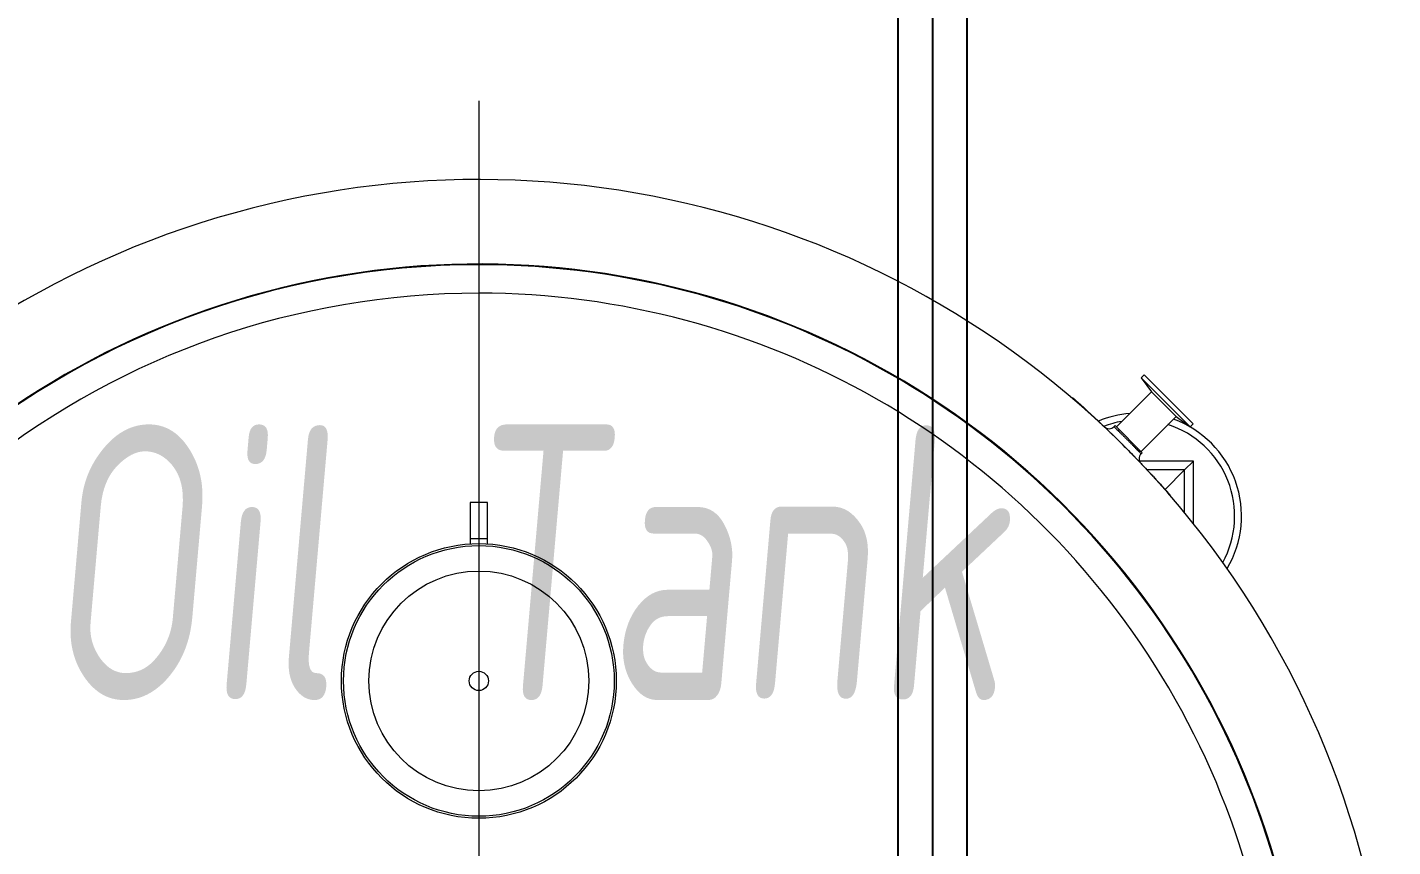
# Model space of a CAD drawing. Extents: x -681219 to -550379, y -242630 to -158199.
# Drawn here: x -641734 to -640741, y -223435 to -222838 of the extents above; entities that cross this region are included whole.
import ezdxf
from ezdxf.lldxf.tags import DXFTag

# ---------------------------------------------------------------- set-up
doc = ezdxf.new("R2010")
doc.units = 0
doc.header["$LTSCALE"] = 1000
doc.layers.get('0').update_dxf_attribs({"linetype": 'CONTINUOUS'})
doc.layers.add('DOTE_给水', color=5, linetype='CONTINUOUS')
doc.layers.add('PIPE-给水', color=3, linetype='CONTINUOUS')
doc.layers.add('famsun', color=7, linetype='CONTINUOUS', lineweight=0)
doc.layers.add('text1', color=7, linetype='CONTINUOUS', lineweight=0)
doc.styles.add('ISOCP', font='isocp.shx', dxfattribs={"bigfont": 'gbcbig.shx'})
tags = doc.linetypes.add('CENTER2', pattern=[28.575, 19.05, -3.175, 3.175, -3.175]).pattern_tags.tags
tags[10:11] = [DXFTag(74, 4), DXFTag(75, 0), DXFTag(340, '0'), DXFTag(46, 0.0), DXFTag(50, 0.0), DXFTag(44, 0.0), DXFTag(45, 0.0)]
tags[8:9] = [DXFTag(74, 4), DXFTag(75, 0), DXFTag(340, '0'), DXFTag(46, 0.0), DXFTag(50, 0.0), DXFTag(44, 0.0), DXFTag(45, 0.0)]
tags[6:7] = [DXFTag(74, 4), DXFTag(75, 0), DXFTag(340, '0'), DXFTag(46, 0.0), DXFTag(50, 0.0), DXFTag(44, 0.0), DXFTag(45, 0.0)]
tags[4:5] = [DXFTag(74, 4), DXFTag(75, 0), DXFTag(340, '0'), DXFTag(46, 0.0), DXFTag(50, 0.0), DXFTag(44, 0.0), DXFTag(45, 0.0)]

# ---------------------------------------------------------------- blocks, each defined once
blk = doc.blocks.new('Oil tank 1000l-V')
at = {"color": 8, "linetype": 'CENTER2'}
blk.add_line((0, 722.38), (0, -741.22), dxfattribs=at)
for p, q in [((484.03, 522.88), (481.91, 520.76)), ((481.91, 520.76), (489.37, 510.47)), ((517.62, 485.05), (481.91, 520.76)), ((519.74, 487.17), (484.03, 522.88)), ((489.37, 510.47), (463.92, 485.02)), ((507.33, 492.51), (489.37, 510.47)), ((432.29, 506.14), (431.85, 505.7)), ((481.88, 467.06), (507.33, 492.51)), ((507.33, 492.51), (517.62, 485.05)), ((517.62, 485.05), (519.74, 487.17)), ((463, 485.94), (462.14, 485.08)), ((482.79, 466.14), (463, 485.94)), ((520, 460), (480.8, 460)), ((481.94, 465.29), (482.79, 466.14)), ((513.6, 453.6), (520, 460)), ((520, 460), (513.6, 453.6)), ((520, 414.52), (520, 460)), ((513.6, 453.6), (486.32, 453.6)), ((499.42, 439.42), (513.6, 453.6)), ((513.6, 422.42), (513.6, 453.6)), ((-6.35, 430), (-6.35, 403.37)), ((6.35, 430), (-6.35, 430)), ((6.35, 403.37), (6.35, 430)), ((502.8, 435.23), (503.01, 435.44)), ((-6.35, 403.37), (-6.35, 399.8)), ((6.35, 403.37), (-6.35, 403.37)), ((6.35, 399.8), (6.35, 403.37))]:
    blk.add_line(p, q)
for radius in [100, 98.5, 80, 7]:
    blk.add_circle((0, 300), radius)
for centre, radius, start, end in [((0, 0), 665, 323.2686, 173.20578), ((0, 0), 603.52, 327.38732, 171.96102), ((0, 0), 603, 90, 171.95407), ((0, 0), 603, 327.46427, 90), ((0, 0), 582.25, 90, 166.03079), ((0, 0), 582.25, 330.881, 90), ((480, 420), 75, 94.87447, 112.81868), ((480, 420), 70, 100.00989, 111.01418), ((480, 420), 75, 329.33456, 70.21193), ((458.61, 488.62), 5, 226.26169, 314.99247), ((480, 420), 70, 331.17563, 72.15466), ((485.48, 461.75), 5, 135.09046, 223.76983)]:
    blk.add_arc(centre, radius, start, end)
for points, knots in [([(432.29, 506.14), (432.39, 506.06), (432.53, 505.93), (433.43, 505.13), (434.64, 504.05), (436.35, 502.5), (438.51, 500.54), (440.97, 498.3), (443.82, 495.68), (447.01, 492.71), (450.39, 489.54), (454.03, 486.09), (457.85, 482.42), (461.74, 478.64), (465.73, 474.71), (469.71, 470.74), (473.22, 467.21), (475.64, 464.72), (477.09, 463.23)], [0, 0, 0, 0, 0.0915164, 0.1386459, 0.1857754, 0.277291, 0.3244161, 0.3715412, 0.4631494, 0.5103229, 0.5574963, 0.6491618, 0.6963696, 0.7435774, 0.8351417, 0.8822978, 0.9294538, 1, 1, 1, 1]), ([(462.14, 485.08), (462.14, 485.08), (462.14, 485.08), (462.24, 484.99), (462.67, 484.59), (463.38, 483.92), (464.33, 483.02), (465.51, 481.88), (466.87, 480.57), (468.38, 479.1), (469.99, 477.52), (471.66, 475.86), (473.33, 474.19), (474.97, 472.53), (476.51, 470.96), (477.93, 469.49), (479.18, 468.2), (480.23, 467.09), (481.05, 466.23), (481.62, 465.63), (481.92, 465.31), (481.91, 465.32), (481.91, 465.32)], [0, 0, 0, 0, 0.000165, 0.053079, 0.107529, 0.160444, 0.214892, 0.267817, 0.322275, 0.375208, 0.429677, 0.482595, 0.537048, 0.58995, 0.644386, 0.697297, 0.751741, 0.804671, 0.859136, 0.912066, 0.966532, 1, 1, 1, 1]), ([(478.13, 462.16), (478.22, 462.08), (479.28, 460.99), (481.21, 458.98), (484.78, 455.25), (488.11, 451.72), (491.13, 448.47), (493.94, 445.44), (496.39, 442.76), (498.45, 440.5), (500.21, 438.55), (501.56, 437.05), (502.42, 436.09), (502.92, 435.52), (502.91, 435.54), (502.9, 435.55)], [0, 0, 0, 0, 0.005731, 0.071602, 0.137473, 0.265469, 0.331377, 0.397285, 0.525457, 0.591462, 0.657466, 0.785638, 0.851648, 0.917658, 1, 1, 1, 1])]:
    blk.add_open_spline(points, degree=3, knots=knots)

msp = doc.modelspace()

# ---------------------------------------------------------------- linework, layer by layer
at = {"layer": 'DOTE_给水', "color": 3}
msp.add_line((-641075.8576, -222478.5339), (-641075.8576, -229877.2229), dxfattribs=at)
at = {"layer": 'PIPE-给水', "color": 3}
for p, q in [((-641100.8576, -222478.5339), (-641100.8576, -229877.2229)), ((-641050.8576, -222478.5339), (-641050.8576, -229877.2229))]:
    msp.add_line(p, q, dxfattribs=at)

# ---------------------------------------------------------------- block references
at = {"layer": 'famsun', "color": 2}
msp.add_blockref('Oil tank 1000l-V', (-641405.8556, -223613.9565), dxfattribs=at)

# ---------------------------------------------------------------- texts
at = {"layer": 'text1', "ltscale": 20, "insert": (-641021.0984, -223127.8596), "char_height": 200, "attachment_point": 3, "style": 'ISOCP'}
msp.add_mtext_dynamic_manual_height_columns('{\\Fgbenor,-gbcbig|c134;\\Q5;\\W0.8;\\C6;Oil Tank\\P1000L}', width=16722.717465, gutter_width=355537.5, heights=[0], dxfattribs=at)

doc.saveas('drawing.dxf')
